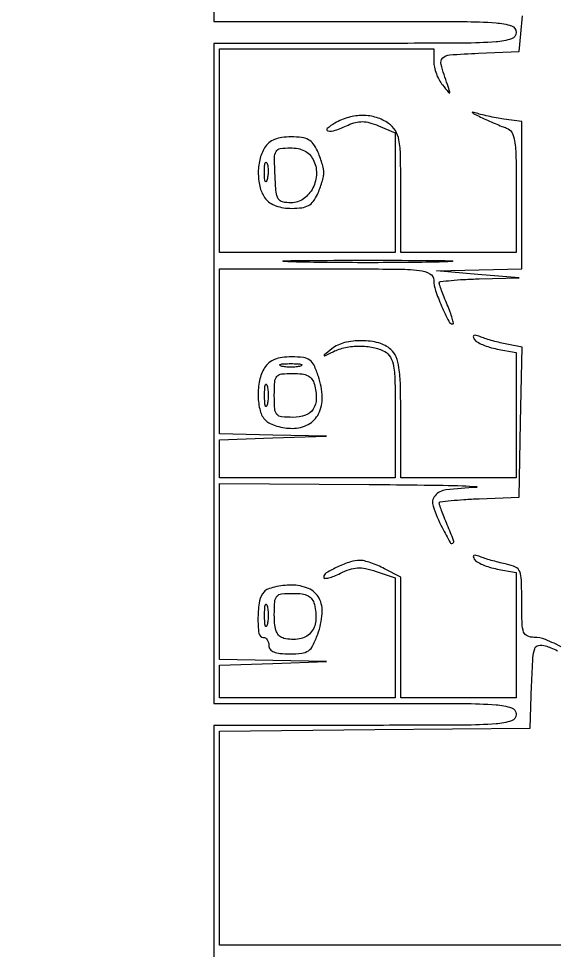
# Model space of a CAD drawing. Extents: x 23 to 255, y 40 to 184.
# Drawn here: x 23.39 to 31.63, y 120.65 to 134.98 of the extents above; entities that cross this region are included whole.
import ezdxf

# ---------------------------------------------------------------- set-up
doc = ezdxf.new("R2010")
doc.units = 0
doc.header["$MEASUREMENT"] = 0

msp = doc.modelspace()

# ---------------------------------------------------------------- linework, layer by layer
for points in [[(207.919475, 175.632891, 0.000007), (191.762556, 175.634099, 0.00002), (173.0434, 175.634494, 0.000013), (151.49745, 175.633531)], [(26.3952, 145.8504), (26.3952, 134.937), (28.7217, 134.937, -0.001058), (30.22887, 134.933812, -0.017094), (30.736238, 134.914312, -0.059599), (30.975173, 134.867949, -0.325872), (31.0482, 134.7678, -0.325872), (30.975173, 134.667651, -0.059599), (30.736238, 134.621288, -0.017094), (30.22887, 134.601788, -0.001058), (28.7217, 134.5986), (26.3952, 134.5986), (26.3952, 129.5226), (26.3952, 124.4466), (28.7217, 124.4466, -0.001058), (30.22887, 124.443412, -0.017094), (30.736238, 124.423912, -0.059599), (30.975173, 124.377549, -0.325872), (31.0482, 124.2774, -0.325872), (30.975173, 124.177251, -0.059599), (30.736238, 124.130888, -0.017094), (30.22887, 124.111388, -0.001058), (28.7217, 124.1082), (26.3952, 124.1082), (26.3952, 118.8207)], [(31.761868, 125.306023, 0.023055), (31.495753, 125.427852, 0.095681), (31.32315, 125.461484, -0.10031), (31.217612, 125.483055, -0.210562), (31.161427, 125.542863, -0.077884), (31.137441, 125.671997, -0.00705), (31.1328, 126.001125, 0.007534), (31.127663, 126.342047, 0.087128), (31.100685, 126.472483, 0.188919), (31.035686, 126.542087, 0.061834), (30.90015, 126.5874, -0.010338), (30.799235, 126.609946, -0.007585), (30.688275, 126.638948, -0.00767), (30.58404, 126.669618, -0.016851), (30.505572, 126.696952, 0.020633), (30.433547, 126.721433, 0.150604), (30.397514, 126.72098, 0.390827), (30.386917, 126.702216, 0.080809), (30.40279, 126.663854, 0.123596), (30.444474, 126.62333, 0.03029), (30.530669, 126.580111, 0.029182), (30.638516, 126.541249, 0.025523), (30.755068, 126.513162), (31.0482, 126.45817), (31.0482, 125.494685), (31.0482, 124.5312), (30.1599, 124.5312), (29.2716, 124.5312), (29.2716, 125.459627), (29.2716, 126.388055), (29.022001, 126.517127, 0.018524), (28.917114, 126.566533, 0.018271), (28.80838, 126.608285, 0.018487), (28.710645, 126.637783, 0.064125), (28.645282, 126.6462, 0.078776), (28.496312, 126.622583, 0.030721), (28.301866, 126.545847, 0.02446), (28.12558, 126.452675, 0.264864), (28.0872, 126.385305, 0.425273), (28.104215, 126.368918, 0.050714), (28.161883, 126.376983, 0.036413), (28.243886, 126.40353, 0.019217), (28.34144, 126.4476, -0.033727), (28.484529, 126.507308, -0.068792), (28.603823, 126.530314, -0.065292), (28.728866, 126.520636, -0.027789), (28.89134, 126.476855), (29.187, 126.379278), (29.187, 125.455239), (29.187, 124.5312), (27.8334, 124.5312), (26.4798, 124.5312), (26.4798, 124.781936), (26.4798, 125.032673), (27.30465, 125.060331), (28.1295, 125.087988), (27.30465, 125.105694), (26.4798, 125.1234), (26.4798, 126.477), (26.4798, 127.8306), (28.78515, 127.813575, -0.001343), (29.629225, 127.805074, -0.003759), (30.220706, 127.793081, -0.016163), (30.435152, 127.780174, -0.934031), (30.43485, 127.767716, 0.018627), (29.966928, 127.729638, 0.188887), (29.798083, 127.639183, 0.265548), (29.767623, 127.477737, 0.03617), (29.908273, 127.149599, 0.006311), (30.0308, 126.919811, 0.416677), (30.069927, 126.908615, 0.373841), (30.084676, 126.949733, 0.006165), (29.986383, 127.193383, -0.00465), (29.939423, 127.30878, -0.006524), (29.899809, 127.412719, -0.004063), (29.868456, 127.500527, -0.083903), (29.8638, 127.528076, -0.378145), (29.879017, 127.54532, -0.004308), (30.043972, 127.564554, -0.010437), (30.241977, 127.581742, -0.006303), (30.47715, 127.594244), (31.0905, 127.6191), (31.113966, 128.771312), (31.137431, 129.923524), (30.902466, 129.970937, -0.010252), (30.800662, 129.993662, -0.00757), (30.688955, 130.022812, -0.007656), (30.584188, 130.053587, -0.016971), (30.505572, 130.080952, 0.020633), (30.433547, 130.105433, 0.150604), (30.397514, 130.10498, 0.390827), (30.386917, 130.086216, 0.080809), (30.40279, 130.047854, 0.123596), (30.444474, 130.00733, 0.03029), (30.530669, 129.964111, 0.029182), (30.638516, 129.925249, 0.025523), (30.755068, 129.897162), (31.0482, 129.84217), (31.0482, 128.878685), (31.0482, 127.9152), (30.1599, 127.9152), (29.2716, 127.9152), (29.2716, 128.832688, 0.005395), (29.266113, 129.341177, 0.030932), (29.243656, 129.609748, 0.062152), (29.197945, 129.775293, 0.11087), (29.116889, 129.890188, 0.120018), (28.932251, 129.990259, 0.062199), (28.670696, 130.025397, 0.061737), (28.405448, 129.995023, 0.10997), (28.20912, 129.898633, 0.000877), (28.095088, 129.806946, 0.349364), (28.092977, 129.797486, 0.412352), (28.101262, 129.794593, 0.000946), (28.229688, 129.856333, -0.062844), (28.419469, 129.920172, -0.04925), (28.635773, 129.941995, -0.05011), (28.847498, 129.921178, -0.073445), (29.023362, 129.858023, -0.143187), (29.11177, 129.77129, -0.087902), (29.160122, 129.632468, -0.035541), (29.182205, 129.384339, -0.004428), (29.187, 128.842823), (29.187, 127.9152), (27.8334, 127.9152), (26.4798, 127.9152), (26.4798, 128.208236), (26.4798, 128.501273), (27.30465, 128.528931), (28.1295, 128.556588), (27.30465, 128.574294), (26.4798, 128.592), (26.4798, 129.861), (26.4798, 131.13), (28.1295, 131.13, -0.001551), (29.195434, 131.126693, -0.024635), (29.556834, 131.106627, -0.098643), (29.720194, 131.055847, -0.274814), (29.7792, 130.956599, 0.082018), (29.805255, 130.798828, 0.021176), (29.898752, 130.557546, 0.014019), (30.008967, 130.323473, 0.282876), (30.073156, 130.284, 0.485555), (30.082425, 130.295778, 0.012567), (30.062438, 130.370181, 0.017287), (30.030842, 130.464846, 0.009768), (29.986383, 130.577383, -0.005061), (29.939426, 130.693046, -0.006998), (29.899809, 130.797808, -0.004609), (29.868716, 130.886177, -0.082462), (29.8638, 130.915783, -0.37995), (29.880222, 130.934273, -0.005113), (30.043972, 130.952053, -0.011395), (30.241976, 130.96696, -0.006877), (30.47715, 130.976041), (31.0905, 130.991283), (30.456, 131.0454), (29.8215, 131.099517), (30.47715, 131.114759), (31.1328, 131.13), (31.1328, 132.262844), (31.1328, 133.395689), (30.85785, 133.434353, -0.010464), (30.740187, 133.453417, -0.008309), (30.613964, 133.478765, -0.008415), (30.497691, 133.506189, -0.020756), (30.4137, 133.531249, 0.034118), (30.371717, 133.542564, 0.791586), (30.368756, 133.536051, 0.045636), (30.407821, 133.511173, 0.005622), (30.4983, 133.465824, 0.007238), (30.606325, 133.415113, 0.006272), (30.721036, 133.364999, 0.006322), (30.82609, 133.322222, 0.018313), (30.90015, 133.296238, -0.199195), (30.978884, 133.230719, -0.083555), (31.022654, 133.097202, -0.033166), (31.043568, 132.848067, -0.004361), (31.0482, 132.317055), (31.0482, 131.3838), (30.1599, 131.3838), (29.2716, 131.3838), (29.2716, 132.309603, 0.004333), (29.266726, 132.872017, 0.039678), (29.243146, 133.115232, 0.097113), (29.188016, 133.257546, 0.099472), (29.083576, 133.367103, 0.07837), (28.897332, 133.458126, 0.073224), (28.687639, 133.490244, 0.069881), (28.468898, 133.460815, 0.061589), (28.2564, 133.3719, 0.048745), (28.139538, 133.289048, 0.640629), (28.150581, 133.251056, 0.122699), (28.262977, 133.261852, 0.021901), (28.460107, 133.341443, -0.044296), (28.576067, 133.382331, -0.068187), (28.6816, 133.394445, -0.062185), (28.793342, 133.378005, -0.030612), (28.929388, 133.331179), (29.187, 133.224473), (29.187, 132.304136), (29.187, 131.3838), (27.8334, 131.3838), (26.4798, 131.3838), (26.4798, 132.9489), (26.4798, 134.514), (28.1295, 134.514), (29.7792, 134.514), (29.7792, 134.31867, 0.0557), (29.788894, 134.231919, 0.033438), (29.818506, 134.132478, 0.033154), (29.861761, 134.036277, 0.048755), (29.913006, 133.95912, 0.001571), (30.006757, 133.844796, 0.241306), (30.021717, 133.838342, 0.491873), (30.02785, 133.847497, 0.002619), (29.988008, 133.9641, -0.015535), (29.890652, 134.275056, -0.270145), (29.916436, 134.373828, -0.181937), (30.023381, 134.422594, -0.006918), (30.468299, 134.446665), (31.0905, 134.4717), (31.11701, 134.74665), (31.14352, 135.0216)], [(36.028361, 120.7242), (31.254081, 120.7242), (26.4798, 120.7242), (26.4798, 122.372582), (26.4798, 124.020965), (28.86975, 124.043432), (31.2597, 124.0659), (31.28449, 124.726096, -0.004389), (31.304026, 125.147646, -0.07048), (31.331702, 125.287169, -0.271417), (31.390084, 125.336763, -0.116477), (31.49599, 125.330637, -0.023911), (31.581179, 125.300741, -0.012683), (31.683769, 125.256068, -0.012595)]]:
    msp.add_lwpolyline(points, format="xyb")
for points in [[(27.17695, 132.992348, 0.084007), (27.101746, 132.809718, 0.059911), (27.078889, 132.589298, 0.060942), (27.108749, 132.374434, 0.09768), (27.189767, 132.20865, 0.088332), (27.256076, 132.147458, 0.055052), (27.351147, 132.100464, 0.048709), (27.467263, 132.070597, 0.038622), (27.596497, 132.0606, 0.033346), (27.749219, 132.070797, 0.09244), (27.851069, 132.104288, 0.106829), (27.925413, 132.168824, 0.053933), (27.98902, 132.276081, 0.018375), (28.026602, 132.367306, 0.017121), (28.05836, 132.463202, 0.017393), (28.080674, 132.550312, 0.054051), (28.0872, 132.6105, 0.054051), (28.080674, 132.670688, 0.017393), (28.05836, 132.757798, 0.017121), (28.026602, 132.853694, 0.018375), (27.98902, 132.944919, 0.054279), (27.924742, 133.053137, 0.109178), (27.849734, 133.117462, 0.092091), (27.745776, 133.1505, 0.031022), (27.586371, 133.1604, 0.033973), (27.442257, 133.150597, 0.063499), (27.329526, 133.120286, 0.076832), (27.242781, 133.067951, 0.079248)], [(27.922108, 132.814324, -0.127794), (27.974133, 132.599109, -0.113056), (27.918706, 132.37473, -0.120288), (27.775333, 132.206829, -0.157434), (27.584455, 132.1452, -0.054466), (27.45219, 132.159651, -0.208799), (27.38674, 132.207304, -0.110661), (27.354188, 132.309151, -0.010834), (27.336737, 132.5682, -0.008931), (27.329107, 132.843234, -0.130291), (27.352864, 132.936567, -0.23393), (27.415923, 132.979971, -0.035825), (27.572441, 132.9912, -0.045896), (27.690861, 132.980307, -0.071334), (27.787857, 132.947529, -0.079392), (27.864364, 132.892126, -0.07368)], [(27.215227, 132.50636, -0.087174), (27.200309, 132.473732, -0.597527), (27.186763, 132.475216, -0.080377), (27.176528, 132.52013, -0.012823), (27.173093, 132.6105, -0.014395), (27.174595, 132.701878, -0.052471), (27.183256, 132.759155, -0.333666), (27.196965, 132.770056, -0.31318), (27.212092, 132.76016, -0.06278), (27.225499, 132.709574, -0.030339), (27.230394, 132.642649, -0.029507), (27.227063, 132.571299, -0.037336)], [(29.92725, 131.235956, -0.003538), (29.397701, 131.227809, -0.002077), (28.764, 131.225177, -0.002077), (28.130299, 131.227809, -0.003538), (27.60075, 131.235956, -0.022968), (27.462202, 131.245446, -0.933848), (27.462614, 131.254411, -0.004681), (27.929729, 131.260529, -0.000934), (28.764, 131.262087, -0.000934), (29.598271, 131.260529, -0.004681), (30.065386, 131.254411, -0.933848), (30.065798, 131.245446, -0.022968)], [(27.17695, 129.608348, 0.087763), (27.098886, 129.414684, 0.056988), (27.076117, 129.173787, 0.058788), (27.107443, 128.946655, 0.133511), (27.192857, 128.797457, 0.089223), (27.259674, 128.751014, 0.036164), (27.363952, 128.712102, 0.03433), (27.484982, 128.685517, 0.036914), (27.605593, 128.6766, 0.12359), (27.846975, 128.73719, 0.155229), (28.006849, 128.901758, 0.126474), (28.061826, 129.158032, 0.069734), (28.004242, 129.475325, 0.027369), (27.937101, 129.646648, 0.128238), (27.87082, 129.72806, 0.130245), (27.77378, 129.766076, 0.028593), (27.593389, 129.7764, 0.032501), (27.445076, 129.766749, 0.063486), (27.330676, 129.736713, 0.077919), (27.243342, 129.684471, 0.079653)], [(27.72765, 129.633483, -0.039571), (27.660201, 129.621452, -0.024357), (27.5796, 129.617524, -0.024357), (27.498999, 129.621452, -0.039571), (27.43155, 129.633483, -0.161593), (27.409627, 129.647722, -0.542911), (27.413969, 129.660808, -0.052887), (27.473682, 129.669828, -0.011065), (27.5796, 129.672173, -0.011065), (27.685518, 129.669828, -0.052887), (27.745231, 129.660808, -0.542911), (27.749573, 129.647722, -0.161593)], [(27.942513, 129.3534, -0.062508), (27.97166, 129.132044, -0.14684), (27.925161, 128.973638, -0.16531), (27.80426, 128.878635, -0.084793), (27.612033, 128.8458, -0.024854), (27.435967, 128.854557, -0.194738), (27.36484, 128.891955, -0.161116), (27.332486, 128.972352, -0.015777), (27.3258, 129.1842, -0.015777), (27.332486, 129.396048, -0.161116), (27.36484, 129.476445, -0.194738), (27.435967, 129.513843, -0.024854), (27.612033, 129.5226, -0.030283), (27.752739, 129.51407, -0.088252), (27.845461, 129.485678, -0.121928), (27.905339, 129.4336, -0.089365)], [(27.214917, 129.03615, -0.161593), (27.200678, 129.014227, -0.542911), (27.187592, 129.018569, -0.052887), (27.178572, 129.078282, -0.011065), (27.176227, 129.1842, -0.011065), (27.178572, 129.290118, -0.052887), (27.187592, 129.349831, -0.542911), (27.200678, 129.354173, -0.161593), (27.214917, 129.33225, -0.039571), (27.226948, 129.264801, -0.024357), (27.230876, 129.1842, -0.024357), (27.226948, 129.103599, -0.039571)], [(27.16745, 126.163321, 0.147322), (27.097639, 126.021997, 0.037722), (27.074237, 125.765179, 0.035732), (27.087844, 125.52231, 0.377372), (27.1566, 125.4618, -0.148195), (27.188863, 125.452023, -0.098894), (27.216349, 125.424523, -0.082425), (27.234881, 125.383414, -0.064853), (27.2412, 125.3349, 0.171656), (27.261524, 125.277446, 0.129405), (27.315917, 125.237501, 0.072008), (27.412541, 125.214645, 0.02213), (27.562605, 125.208, 0.027419), (27.749514, 125.218258, 0.126235), (27.850164, 125.256234, 0.126228), (27.920103, 125.337976, 0.027415), (27.993312, 125.510271, 0.065392), (28.06268, 125.825838, 0.145351), (28.013557, 126.064607, 0.171995), (27.850918, 126.212682, 0.099805), (27.588947, 126.2655, 0.028525), (27.45713, 126.257974, 0.030951), (27.330638, 126.235485, 0.032548), (27.225848, 126.202736, 0.113347)], [(27.942513, 125.9694, -0.085813), (27.963966, 125.716334, -0.162348), (27.883526, 125.530505, -0.172224), (27.71211, 125.437019, -0.098534), (27.47385, 125.446137, -0.122652), (27.404729, 125.482014, -0.11591), (27.35876, 125.546794, -0.073231), (27.333287, 125.650811, -0.023494), (27.3258, 125.810067, -0.016917), (27.332708, 126.01419, -0.163699), (27.365377, 126.093174, -0.191239), (27.436738, 126.12998, -0.024572), (27.612033, 126.1386, -0.030283), (27.752739, 126.13007, -0.088252), (27.845461, 126.101678, -0.121928), (27.905339, 126.0496, -0.089365)], [(27.214917, 125.65215, -0.161593), (27.200678, 125.630227, -0.542911), (27.187592, 125.634569, -0.052887), (27.178572, 125.694282, -0.011065), (27.176227, 125.8002, -0.011065), (27.178572, 125.906118, -0.052887), (27.187592, 125.965831, -0.542911), (27.200678, 125.970173, -0.161593), (27.214917, 125.94825, -0.039571), (27.226948, 125.880801, -0.024357), (27.230876, 125.8002, -0.024357), (27.226948, 125.719599, -0.039571)]]:
    msp.add_lwpolyline(points, format="xyb", close=True)

doc.saveas('drawing.dxf')
